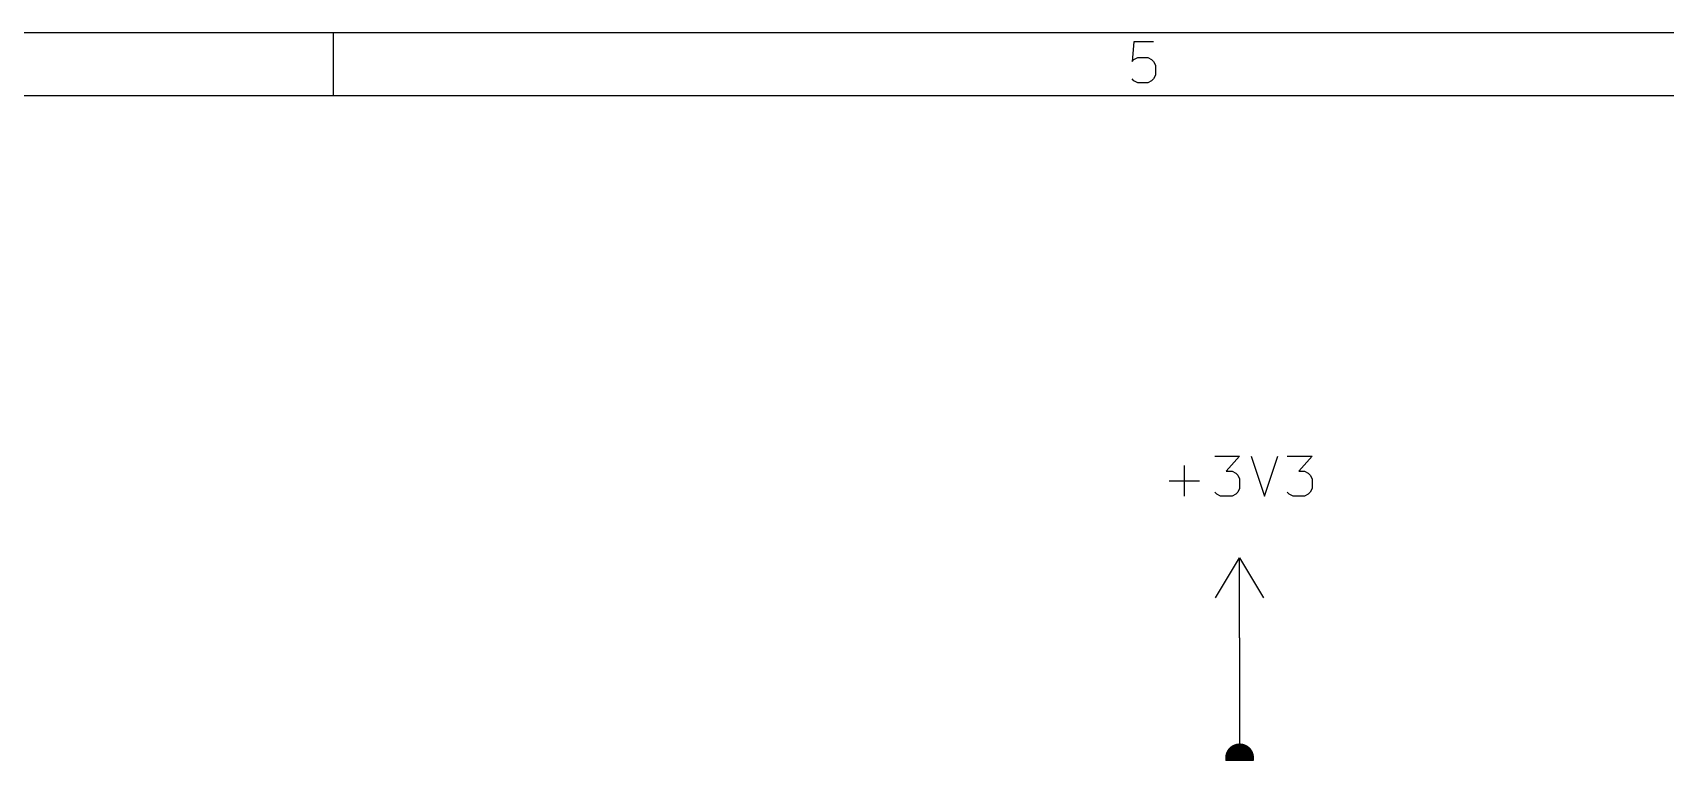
# Model space of a CAD drawing. Extents: x 0.4 to 11.3, y -7.9 to -0.4.
# Drawn here: x 7.892 to 9.932, y -1.293 to -0.394 of the extents above; entities that cross this region are included whole.
import ezdxf

# ---------------------------------------------------------------- set-up
doc = ezdxf.new("R2010")
doc.units = 0
doc.header["$MEASUREMENT"] = 0
for name, color, linetype in [('CYAN2', 4, 'CONTINUOUS'), ('GREEN3', 91, 'CONTINUOUS'), ('RED2', 1, 'CONTINUOUS')]:
    doc.layers.add(name, color=color, linetype=linetype)

msp = doc.modelspace()

# ---------------------------------------------------------------- linework, layer by layer
at = {"layer": 'CYAN2', "linetype": 'CONTINUOUS'}
for p, q in [((9.3309, -0.9728), (9.3309, -0.9347)), ((9.369, -0.9228), (9.4, -0.9228)), ((9.4, -0.9228), (9.3833, -0.9419)), ((9.4143, -0.9228), (9.4309, -0.9728)), ((9.4309, -0.9728), (9.4476, -0.9228)), ((9.4595, -0.9228), (9.4905, -0.9228)), ((9.4905, -0.9228), (9.4738, -0.9419)), ((9.3119, -0.9538), (9.35, -0.9538)), ((9.3833, -0.9419), (9.3905, -0.9419)), ((9.3905, -0.9419), (9.3952, -0.9442)), ((9.3952, -0.9442), (9.3976, -0.9466)), ((9.3976, -0.9466), (9.4, -0.9514)), ((9.4, -0.9514), (9.4, -0.9633)), ((9.4738, -0.9419), (9.481, -0.9419)), ((9.481, -0.9419), (9.4857, -0.9442)), ((9.4857, -0.9442), (9.4881, -0.9466)), ((9.4881, -0.9466), (9.4905, -0.9514)), ((9.4905, -0.9514), (9.4905, -0.9633)), ((9.3714, -0.9704), (9.369, -0.968)), ((9.3762, -0.9728), (9.3714, -0.9704)), ((9.3905, -0.9728), (9.3762, -0.9728)), ((9.3952, -0.9704), (9.3905, -0.9728)), ((9.3976, -0.968), (9.3952, -0.9704)), ((9.4, -0.9633), (9.3976, -0.968)), ((9.4619, -0.9704), (9.4595, -0.968)), ((9.4667, -0.9728), (9.4619, -0.9704)), ((9.481, -0.9728), (9.4667, -0.9728)), ((9.4857, -0.9704), (9.481, -0.9728)), ((9.4881, -0.968), (9.4857, -0.9704)), ((9.4905, -0.9633), (9.4881, -0.968))]:
    msp.add_line(p, q, dxfattribs=at)
at = {"layer": 'GREEN3', "linetype": 'CONTINUOUS'}
msp.add_line((9.4, -1.15), (9.4, -1.3), dxfattribs=at)
at = {"layer": 'GREEN3', "const_width": 0.018}
msp.add_lwpolyline([(9.391, -1.3, 1), (9.409, -1.3, 1)], format="xyb", close=True, dxfattribs=at)
at = {"layer": 'RED2', "linetype": 'CONTINUOUS'}
for p, q in [((0.3937, -0.3937), (11.2993, -0.3937)), ((8.2677, -0.4724), (8.2677, -0.3937)), ((9.268, -0.4053), (9.2656, -0.4296)), ((9.2924, -0.4053), (9.268, -0.4053)), ((9.2656, -0.4296), (9.268, -0.4272)), ((9.268, -0.4272), (9.2729, -0.4248)), ((9.2729, -0.4248), (9.2851, -0.4248)), ((9.2851, -0.4248), (9.29, -0.4272)), ((9.29, -0.4272), (9.2924, -0.4296)), ((9.2924, -0.4296), (9.2948, -0.4345)), ((9.2948, -0.4467), (9.2924, -0.4516)), ((9.2948, -0.4345), (9.2948, -0.4467)), ((9.268, -0.454), (9.2656, -0.4516)), ((9.2729, -0.4564), (9.268, -0.454)), ((9.2851, -0.4564), (9.2729, -0.4564)), ((9.29, -0.454), (9.2851, -0.4564)), ((9.2924, -0.4516), (9.29, -0.454)), ((0.4724, -0.4724), (11.2206, -0.4724)), ((9.37, -1.1), (9.4, -1.05)), ((9.4, -1.15), (9.4, -1.05)), ((9.4, -1.05), (9.43, -1.1))]:
    msp.add_line(p, q, dxfattribs=at)

doc.saveas('drawing.dxf')
